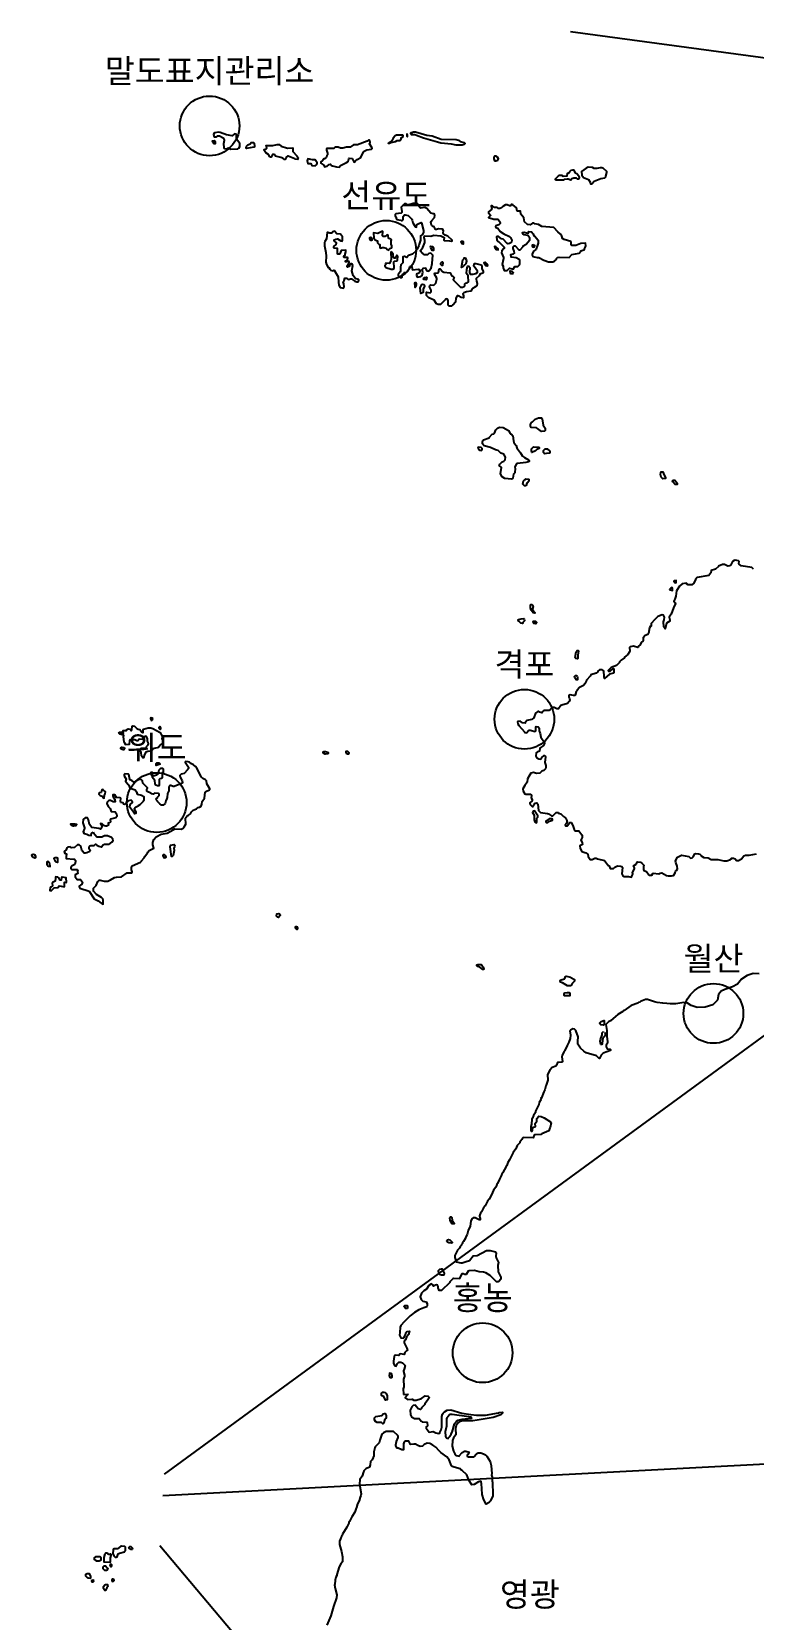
# Model space of a CAD drawing. Header units: millimetres. Extents: x -19392 to 580976, y -49129 to 736091.
# Drawn here: x 130449 to 160702, y 200014 to 266516 of the extents above; entities that cross this region are included whole.
import ezdxf
from ezdxf.enums import TextEntityAlignment as Align

# ---------------------------------------------------------------- set-up
doc = ezdxf.new("R2010")
doc.units = ezdxf.units.MM
for name, color, linetype in [('2121', 7, 'Continuous'), ('2122', 7, 'Continuous'), ('AWS', 4, 'Continuous'), ('AWS명', 2, 'Continuous'), ('티센', 6, 'Continuous')]:
    doc.layers.add(name, color=color, linetype=linetype)
doc.styles.get("Standard").update_dxf_attribs({"font": ''})
doc.styles.get('Standard').set_extended_font_data('Gulim')

msp = doc.modelspace()

# ---------------------------------------------------------------- linework, layer by layer
at = {"layer": '2121', "color": 7}
for points in [[(160707, 243997), (160636, 244072), (160193, 244148), (160112, 244207), (160093, 244235), (160112, 244320), (160081, 244354), (159946, 244376), (159899, 244370), (159831, 244323), (159762, 244180), (159711, 244136), (159642, 244130), (159499, 244193), (159405, 244193), (159243, 244122), (159243, 244109), (159124, 244007), (158942, 243951), (158917, 243851), (158836, 243732), (158355, 243658), (158273, 243565), (158216, 243421), (158122, 243346), (157978, 243347), (157904, 243385), (157904, 243416), (157714, 243390), (157605, 243293), (157479, 243100), (157452, 242879), (157411, 242753), (157378, 242668), (157433, 242595), (157439, 242551), (157370, 242430), (157348, 242345), (157310, 242267), (157263, 242124), (157182, 241999), (157206, 241880), (157200, 241830), (157062, 241740), (157008, 241504), (157008, 241504), (157008, 241504), (156957, 241581), (156937, 241796), (156969, 241881), (156982, 241999), (156932, 242078), (156888, 242087), (156707, 242022), (156569, 241898), (156416, 241733), (156425, 241614), (156399, 241610), (156349, 241545), (156303, 241310), (156280, 241270), (156167, 241221), (156086, 241133), (156079, 241002), (155998, 240927), (155960, 240840), (155891, 240771), (155872, 240727), (155860, 240715), (155678, 240772), (155541, 240747), (155510, 240716), (155522, 240574), (155516, 240547), (155446, 240429), (155309, 240311), (155303, 240291), (155165, 240198), (155093, 240117), (155087, 240097), (154970, 239974), (154745, 239881), (154614, 239765), (154638, 239731), (154695, 239730), (154808, 239827), (154839, 239837), (154839, 239837), (154851, 239824), (154858, 239683), (154839, 239653), (154667, 239607), (154469, 239422), (154469, 239422), (154469, 239422), (154449, 239499), (154449, 239499), (154455, 239536), (154439, 239713), (154408, 239759), (154371, 239788), (154258, 239791), (154189, 239732), (154189, 239707), (154120, 239645), (153889, 239573), (153863, 239523), (153713, 239358), (153713, 239339), (153635, 239204), (153578, 239130), (153556, 239109), (153418, 239040), (153312, 238929), (153312, 238916), (153274, 238878), (153230, 238728), (153218, 238716), (153161, 238713), (153021, 238743), (152962, 238704), (152962, 238648), (152996, 238579), (153005, 238519), (152986, 238454), (152917, 238373), (152679, 238311), (152636, 238289), (152636, 238289), (152529, 238149), (152461, 238155), (152354, 238212), (152273, 238215), (152176, 238111), (152170, 238092), (152144, 238080), (151916, 238085), (151848, 238020), (151841, 237988), (151744, 238019), (151711, 238041), (151667, 238038), (151573, 237964), (151503, 237776), (151437, 237716), (151416, 237702), (151209, 237665), (151134, 237571), (151133, 237558), (151022, 237565), (150934, 237631), (150840, 237625), (150822, 237610), (150834, 237522), (150872, 237456), (151105, 237191), (151111, 237171), (151131, 237160), (151202, 237153), (151202, 237165), (151202, 237165), (151283, 237246), (151302, 237252), (151345, 237252), (151552, 237201), (151583, 237233), (151589, 237258), (151590, 237389), (151602, 237414), (151684, 237402), (151696, 237389), (151727, 237345), (151721, 237226), (151767, 237119), (151795, 236970), (151950, 236744), (151950, 236707), (151901, 236619), (151756, 236501), (151737, 236382), (151637, 236339), (151606, 236314), (151580, 236164), (151612, 236111), (151624, 236111), (151624, 236098), (151711, 236052), (151780, 236045), (151831, 236110), (151931, 236191), (151976, 236172), (151976, 236172), (151992, 236137), (151967, 235907), (152011, 235776), (152011, 235698), (151986, 235645), (151916, 235564), (151834, 235545), (151749, 235460), (151611, 235445), (151488, 235486), (151376, 235460), (151335, 235390), (151238, 235225), (151226, 235087), (151129, 234934), (151045, 234796), (151052, 234703), (151120, 234590), (151164, 234571), (151351, 234580), (151395, 234552), (151406, 234524), (151395, 234421), (151438, 234352), (151438, 234302), (151332, 234215), (151345, 234144), (151425, 234056), (151450, 234052), (151531, 234173), (151531, 234186), (151551, 234199), (151625, 234215), (151663, 234158), (151700, 233896), (151774, 233808), (152069, 233770), (152116, 233751), (152236, 233675), (152295, 233671), (152443, 233806), (152518, 233809), (152537, 233787), (152630, 233752), (152630, 233752), (152630, 233752), (152746, 233643), (152824, 233593), (152875, 233536), (152892, 233405), (152861, 233330), (152817, 233274), (152823, 233246), (152911, 233255), (152915, 233272), (153017, 233386), (153061, 233386), (153142, 233267), (153197, 233092), (153241, 233035), (153391, 233035), (153515, 232878), (153528, 232847), (153534, 232766), (153465, 232648), (153527, 232547), (153540, 232466), (153434, 232410), (153439, 232304), (153507, 232179), (153677, 232119), (153770, 232059), (153776, 231966), (153863, 231834), (153863, 231834), (153944, 231834), (154063, 231890), (154120, 231890), (154176, 231864), (154469, 231795), (154585, 231631), (154605, 231618), (154606, 231604), (154656, 231579), (154699, 231470), (154724, 231463), (154837, 231463), (154894, 231525), (155006, 231569), (155134, 231561), (155187, 231547), (155219, 231512), (155192, 231238), (155236, 231156), (155286, 231131), (155468, 231130), (155579, 231099), (155617, 231136), (155617, 231155), (155630, 231167), (155648, 231224), (155643, 231292), (155724, 231455), (155725, 231492), (155687, 231579), (155786, 231648), (155854, 231745), (155979, 231730), (156047, 231675), (156117, 231607), (156099, 231535), (156099, 231535), (156093, 231416), (156111, 231384), (156224, 231341), (156317, 231203), (156342, 231190), (156442, 231190), (156486, 231259), (156505, 231269), (156742, 231234), (156803, 231275), (156861, 231277), (157061, 231176), (157136, 231160), (157273, 231150), (157355, 231176), (157424, 231280), (157447, 231349), (157485, 231386), (157518, 231447), (157512, 231562), (157449, 231719), (157437, 231787), (157520, 231943), (157692, 232018), (157994, 231973), (158069, 231898), (158144, 231904), (158178, 231948), (158245, 232073), (158300, 232086), (158407, 232085), (158457, 232066), (158513, 232007), (158513, 231994), (158631, 231922), (158812, 231906), (158931, 231847), (159212, 231844), (159474, 231782), (159587, 231782), (159749, 231845), (159749, 231857), (159761, 231857), (159793, 231894), (159875, 231894), (159937, 231869), (159994, 231797), (160087, 231797), (160212, 231868), (160312, 231993), (160381, 232025), (160381, 232025), (160535, 232021), (160840, 232076)], [(160949, 227053), (160700, 227068), (160452, 226983), (160203, 226833), (160038, 226612), (159830, 226501), (159513, 226390), (159360, 226322), (159237, 226184), (159196, 225949), (159002, 225755), (158685, 225658), (158353, 225646), (158104, 225728), (157939, 225825), (157786, 225852), (157455, 225796), (157220, 225796), (157078, 225805), (156912, 225817), (156679, 225853), (156566, 225878), (156266, 225979), (156179, 225973), (155975, 225892), (155949, 225871), (155888, 225847), (155888, 225847), (155860, 225823), (155579, 225731), (155288, 225509), (155254, 225495), (155235, 225472), (155022, 225342), (154827, 225182), (154721, 225076), (154627, 225037), (154527, 224933), (154564, 224671), (154557, 224446), (154594, 224196), (154587, 224146), (154537, 224059), (154537, 223990), (154581, 223909), (154706, 223896), (154718, 223883), (154717, 223840), (154411, 223731), (154318, 223647), (154318, 223647), (154254, 223510), (154223, 223525), (154123, 223616), (153700, 223748), (153599, 223805), (153462, 223933), (153350, 224100), (153340, 224235), (153357, 224412), (153264, 224671), (153208, 224737), (153133, 224743), (153033, 224691), (153014, 224667), (153039, 224487), (153029, 224349), (152964, 224184), (152893, 224053), (152803, 223846), (152772, 223805), (152686, 223632), (152680, 223576), (152703, 223383), (152698, 223363), (152673, 223348), (152492, 223336), (152454, 223221), (152430, 223183), (152266, 223124), (152166, 223014), (152166, 223014), (152078, 222828), (152084, 222590), (152024, 222387), (152007, 222360), (151964, 222191), (151914, 222103), (151829, 221854), (151798, 221841), (151811, 221829), (151801, 221779), (151731, 221660), (151713, 221572), (151574, 221298), (151568, 221248), (151494, 221118), (151446, 221000), (151423, 220967), (151397, 220759), (151373, 220655), (151378, 220493), (151385, 220454), (151398, 220442), (151423, 220467), (151435, 220467), (151448, 220492), (151466, 220611), (151479, 220626), (151554, 220642), (151567, 220654), (151554, 220779), (151624, 220885), (151624, 220885), (151624, 220998), (151712, 221082), (151805, 221069), (151937, 221016), (152198, 220846), (152229, 220815), (152191, 220616), (152179, 220603), (152135, 220472), (151835, 220347), (151797, 220319), (151548, 220311), (151522, 220286), (151472, 220186), (151053, 220193), (151028, 220168), (151003, 220106), (150909, 220000), (150909, 219975), (150802, 219857), (150740, 219720), (150633, 219563), (150488, 219257), (150413, 219151), (150369, 219027), (150336, 218984), (150200, 218733), (150175, 218708), (150137, 218583), (150061, 218446), (149979, 218264), (149979, 218264), (149949, 218224), (149904, 218115), (149816, 217990), (149725, 217792), (149622, 217610), (149559, 217535), (149559, 217535), (149455, 217339), (149392, 217251), (149308, 217088), (149265, 217028), (149235, 216960), (149227, 216911), (149236, 216845), (149254, 216808), (149257, 216748), (149214, 216752), (149045, 216830), (148964, 216833), (148908, 216793), (148864, 216686), (148838, 216474), (148750, 216299), (148706, 216137), (148649, 216037), (148624, 215944), (148556, 215833), (148512, 215779), (148506, 215758), (148468, 215713), (148468, 215688), (148408, 215629), (148380, 215563), (148298, 215470), (148185, 215257), (148185, 215164), (148247, 214983), (148247, 214983), (148440, 214944), (148503, 214944), (148668, 215004), (148809, 215043), (148960, 215243), (149129, 215255), (149510, 215466), (149666, 215466), (149892, 215403), (149916, 215366), (149913, 215222), (149922, 215159), (150022, 214959), (149997, 214832), (150002, 214566), (150114, 214347), (150117, 214265), (150117, 214265), (150117, 214265), (150032, 214163), (150032, 214163), (150007, 214152), (149939, 214153), (149664, 214410), (149489, 214523), (149392, 214548), (149206, 214573), (149020, 214617), (148796, 214616), (148742, 214592), (148665, 214462), (148611, 214463), (148533, 214485), (148489, 214478), (148364, 214276), (148139, 214289), (148106, 214275), (147982, 214145), (147982, 214121), (147625, 213791), (147538, 213784), (147488, 213891), (147488, 213960), (147457, 214004), (147426, 214018), (147366, 214005), (147354, 213990), (147288, 213972), (147282, 214003), (147251, 214022), (147213, 214072), (147104, 213994), (147005, 213838), (146885, 213774), (146786, 213668), (146736, 213526), (146778, 213406), (146842, 213342), (146984, 213307), (147034, 213243), (147034, 213151), (147012, 213101), (146892, 213059), (146686, 212974), (146495, 212860), (146318, 212726), (146070, 212478), (145921, 212315), (145903, 212244), (145885, 212020), (145865, 211920), (145927, 211804), (146040, 211788), (146064, 211814), (146089, 211887), (146132, 211965), (146141, 212011), (146177, 212063), (146196, 212075), (146283, 212078), (146246, 211938), (146164, 211832), (146121, 211719), (146064, 211651), (146064, 211595), (146182, 211375), (146201, 211275), (146182, 211270), (146088, 211182), (146062, 211101), (145903, 211138), (145843, 211057), (145694, 211083), (145650, 211015), (145612, 210827), (145618, 210733), (145673, 210630), (145736, 210621), (145780, 210727), (145780, 210727), (145809, 210758), (145843, 210783), (145930, 210789), (145999, 210760), (146105, 210639), (146066, 210492), (146036, 210426), (146036, 210395), (146085, 210245), (146085, 210189), (146066, 210157), (146041, 210070), (146053, 209757), (146022, 209664), (146039, 209439), (146046, 209430), (146215, 209441), (146208, 209410), (146150, 209364), (146144, 209344), (146108, 209308), (146108, 209289), (146208, 209213), (146401, 209238), (146476, 209194), (146564, 209188), (146789, 209262), (146945, 209368), (147065, 209355), (147108, 209308), (147108, 209289), (147108, 209289), (147026, 209162), (146930, 209036), (146926, 209005), (146791, 208872), (146788, 208843), (146751, 208806), (146651, 208825), (146526, 208981), (146445, 208975), (146388, 208919), (146319, 208776), (146325, 208582), (146375, 208494), (146500, 208425), (146687, 208425), (146774, 208312), (146824, 208287), (147017, 208268), (147030, 208243), (147036, 208136), (147030, 208105), (146992, 208068), (146992, 208024), (147117, 207855), (147286, 207882), (147391, 207817), (147510, 207801), (147567, 207810), (147554, 207835), (147617, 207948), (147642, 208054), (147642, 208054), (147649, 208197), (147643, 208503), (147668, 208610), (147693, 208650), (147750, 208703), (147869, 208772), (147869, 208772), (148026, 208784), (148481, 208645), (148854, 208585), (149099, 208557), (149481, 208568), (150013, 208667), (150049, 208682), (150049, 208682), (150181, 208688), (150188, 208644), (150111, 208580), (150111, 208580), (149792, 208467), (149120, 208350), (148949, 208325), (148568, 208333), (148399, 208302), (148324, 208249), (148324, 208237), (148242, 208127), (148210, 208008), (148229, 207746), (148127, 207621), (148085, 207503), (148078, 207259), (148133, 207059), (148192, 206942), (148233, 206884), (148258, 206871), (148364, 206852), (148364, 206865), (148502, 207005), (148502, 207005), (148596, 207058), (148645, 207057), (148783, 207017), (148732, 206910), (148701, 206870), (148701, 206845), (148764, 206820), (148983, 206817), (149002, 206826), (149082, 206931), (149116, 206955), (149170, 206981), (149278, 206987), (149396, 206946), (149477, 206899), (149532, 206840), (149670, 206617), (149719, 206455), (149737, 206111), (149724, 206055), (149749, 205968), (149749, 205817), (149773, 205742), (149770, 205537), (149782, 205449), (149785, 205186), (149678, 204968), (149634, 204924), (149634, 204912), (149502, 204841), (149502, 204841), (149398, 205016), (149341, 205237), (149315, 205488), (149311, 205694), (149292, 205778), (149274, 205797), (149186, 205775), (148998, 205657), (148898, 205648), (148780, 205836), (148687, 206069), (148492, 206250), (148444, 206277), (148407, 206318), (148168, 206379), (148083, 206409), (148044, 206441), (147945, 206694), (147852, 206823), (147602, 206998), (147539, 207076), (147396, 207223), (147271, 207305), (147140, 207370), (147034, 207387), (146910, 207337), (146828, 207262), (146734, 207250), (146636, 207292), (146541, 207347), (146466, 207351), (146334, 207335), (146278, 207448), (146254, 207476), (146110, 207480), (146053, 207408), (146034, 207364), (146040, 207108), (145965, 207108), (145808, 207185), (145776, 207185), (145776, 207185), (145776, 207185), (145722, 207278), (145722, 207319), (145741, 207463), (145741, 207463), (145810, 207630), (145815, 207677), (145804, 207715), (145617, 207880), (145305, 207884), (145192, 207829), (145129, 207767), (145046, 207512), (145022, 207398), (144847, 207242), (144830, 207201), (144790, 207028), (144790, 206830), (144764, 206793), (144727, 206686), (144658, 206618), (144645, 206480), (144608, 206386), (144457, 206309), (144376, 206225), (144376, 206212), (144357, 206194), (144306, 206006), (144200, 205863), (144187, 205675), (144261, 205269), (144248, 205201), (144215, 205127), (144172, 204969), (144110, 204851), (144067, 204698), (144067, 204698), (144049, 204671), (143997, 204507), (143865, 204301), (143778, 204110), (143749, 204069), (143742, 204035), (143667, 203873), (143476, 203572), (143463, 203524), (143435, 203483), (143428, 203448), (143409, 203422), (143402, 203386), (143356, 203290), (143355, 203140), (143443, 202846), (143476, 202629), (143485, 202459), (143473, 202415), (143408, 202332), (143340, 202209), (143247, 201891), (143240, 201841), (143196, 201784), (143167, 201654), (143152, 201466), (143139, 201453), (143166, 201300), (143244, 201041), (143232, 200916), (143106, 200552), (142989, 200152), (142823, 199768)]]:
    msp.add_lwpolyline(points, dxfattribs=at)
at = {"layer": '2122', "color": 7}
for points in [[(138614, 261615), (138644, 261621), (138662, 261643), (138718, 261658), (138753, 261626), (138765, 261601), (138778, 261598), (139096, 261613), (139134, 261641), (139171, 261703), (139172, 261828), (139029, 262022), (139035, 262194), (139023, 262231), (138948, 262235), (138860, 262154), (138618, 262193), (138348, 262299), (138292, 262306), (138110, 262281), (138067, 262209), (138079, 262153), (138103, 262118), (138179, 262115), (138210, 262124), (138241, 262162), (138323, 262161), (138478, 262077), (138514, 261995), (138516, 261955), (138484, 261817), (138484, 261817), (138502, 261661), (138534, 261623), (138614, 261615), (138614, 261615)], [(145591, 261887), (145708, 261912), (145778, 261955), (145896, 261961), (145927, 261993), (145958, 262086), (146003, 262105), (146021, 262173), (146009, 262189), (145746, 262178), (145690, 262152), (145603, 262062), (145567, 261969), (145567, 261969)], [(146209, 262144), (146210, 262189), (146195, 262224), (146174, 262220), (146170, 262179), (146170, 262140), (146193, 262129), (146207, 262133), (146209, 262143), (146209, 262143)], [(147465, 261885), (146877, 262052), (146577, 262166), (146515, 262201), (146377, 262204), (146340, 262241), (146341, 262279), (146355, 262292), (146409, 262298), (146453, 262323), (146534, 262322), (147009, 262190), (147233, 262152), (147614, 262019), (148245, 261999), (148345, 261968), (148408, 261924), (148582, 261874), (148614, 261845), (148608, 261820), (148576, 261792), (148495, 261770), (148251, 261761), (148045, 261806), (147608, 261844), (147465, 261885), (147465, 261885)], [(138143, 261887), (138147, 261818), (138097, 261815), (138028, 261928), (138028, 261953), (138116, 261956), (138141, 261924), (138143, 261887), (138143, 261887)], [(139611, 261651), (139458, 261627), (139440, 261659), (139453, 261721), (139515, 261784), (139603, 261823), (139647, 261870), (139753, 261877), (139778, 261852), (139784, 261727), (139777, 261677), (139611, 261651), (139611, 261651)], [(140896, 261245), (140676, 261309), (140645, 261344), (140645, 261356), (140605, 261378), (140539, 261375), (140488, 261269), (140457, 261260), (140438, 261275), (140383, 261375), (140258, 261444), (140183, 261566), (140190, 261585), (140277, 261607), (140308, 261638), (140284, 261751), (140552, 261749), (140734, 261786), (140827, 261793), (140910, 261726), (141171, 261636), (141390, 261654), (141402, 261641), (141402, 261504), (141570, 261322), (141620, 261234), (141613, 261179), (141600, 261166), (141501, 261173), (141482, 261195), (141207, 261304), (141207, 261304), (141170, 261307), (141119, 261261), (141119, 261242), (141076, 261161), (141045, 261164), (140976, 261218), (140896, 261245), (140896, 261245)], [(143650, 261033), (143713, 261086), (143738, 261186), (143763, 261223), (143888, 261204), (143918, 261156), (143950, 261060), (143987, 261048), (144028, 261110), (144088, 261169), (144251, 261247), (144364, 261487), (144389, 261515), (144502, 261565), (144695, 261602), (144727, 261620), (144711, 261672), (144608, 261821), (144608, 261840), (144633, 261877), (144627, 261946), (144608, 261977), (144571, 261977), (144509, 261928), (144109, 261784), (143946, 261772), (143802, 261686), (143645, 261676), (143489, 261636), (143402, 261636), (143302, 261674), (143302, 261674), (143189, 261681), (143158, 261669), (143120, 261631), (142840, 261631), (142840, 261619), (142814, 261607), (142808, 261557), (142851, 261432), (142851, 261363), (142826, 261338), (142813, 261263), (142729, 261192), (142701, 261189), (142635, 261110), (142622, 261110), (142575, 261063), (142575, 261014), (142694, 260929), (142731, 260863), (142831, 260882), (142919, 260956), (142982, 260969), (143018, 260919), (143056, 260893), (143228, 260855), (143343, 260843), (143394, 260918), (143650, 261033), (143650, 261033)], [(145591, 261887), (145505, 261858), (145446, 261829), (145408, 261828), (145408, 261849), (145449, 261879), (145513, 261924), (145567, 261969), (145567, 261969)], [(142205, 260909), (142338, 260902), (142400, 260958), (142419, 261024), (142332, 261155), (142226, 261152), (142020, 261193), (141996, 261107), (142032, 261002), (142156, 260990), (142188, 260914), (142205, 260909), (142205, 260909)], [(149821, 261272), (149827, 261178), (149863, 261114), (149906, 261114), (149991, 261141), (150015, 261197), (149974, 261259), (149913, 261306), (149859, 261302), (149821, 261272), (149821, 261272)], [(152903, 260344), (152779, 260322), (152737, 260292), (152435, 260305), (152403, 260314), (152403, 260358), (152541, 260486), (152577, 260502), (152660, 260507), (152735, 260463), (152894, 260481), (152899, 260519), (152914, 260533), (152916, 260597), (152992, 260619), (153029, 260682), (153067, 260719), (153135, 260734), (153160, 260728), (153229, 260600), (153304, 260581), (153391, 260486), (153397, 260405), (153372, 260343), (153334, 260343), (153284, 260384), (153172, 260387), (153091, 260350), (153047, 260300), (152946, 260344), (152903, 260344), (152903, 260344)], [(154034, 260263), (154315, 260365), (154478, 260390), (154516, 260440), (154516, 260465), (154566, 260624), (154555, 260660), (154429, 260790), (154354, 260822), (154276, 260816), (154141, 260785), (154029, 260787), (153955, 260823), (153773, 260842), (153698, 260804), (153497, 260661), (153516, 260502), (153590, 260411), (153792, 260327), (153859, 260208), (153872, 260151), (153928, 260148), (154034, 260263), (154034, 260263)], [(148072, 257763), (148072, 257788), (147898, 257951), (147779, 257995), (147711, 258054), (147704, 258095), (147717, 258182), (147674, 258251), (147499, 258264), (147418, 258230), (147380, 258237), (147318, 258340), (147280, 258355), (147206, 258414), (147187, 258540), (147194, 258571), (147222, 258615), (147331, 258733), (147351, 258821), (147338, 258874), (147311, 258894), (147274, 258885), (147188, 258915), (147014, 259116), (146932, 259147), (146751, 259128), (146727, 259149), (146614, 259316), (146533, 259326), (146445, 259323), (146264, 259267), (146264, 259267), (146195, 259268), (146144, 259302), (146083, 259305), (146044, 259280), (145939, 259174), (145969, 258987), (145963, 258949), (145932, 258918), (145713, 258887), (145682, 258856), (145688, 258807), (145712, 258763), (145738, 258671), (145758, 258649), (145931, 258624), (145944, 258609), (145975, 258605), (146019, 258661), (146019, 258774), (146082, 258842), (146113, 258849), (146226, 258824), (146381, 258660), (146400, 258626), (146430, 258510), (146530, 258358), (146530, 258345), (146580, 258329), (146593, 258444), (146684, 258477), (146775, 258525), (146775, 258525), (146787, 258506), (146873, 258197), (146873, 258116), (146832, 258029), (146748, 257960), (146748, 257786), (146696, 257618), (146685, 257554), (146621, 257451), (146609, 257410), (146550, 257351), (146547, 257323), (146409, 257199), (146252, 257140), (146183, 257055), (146136, 257072), (146102, 257099), (146059, 257105), (146015, 257093), (146002, 256831), (145926, 256756), (145910, 256654), (145917, 256623), (145907, 256494), (145895, 256456), (145819, 256344), (145819, 256297), (145845, 256259), (145900, 256218), (145969, 256218), (145982, 256231), (145982, 256231), (146001, 256356), (146044, 256374), (146070, 256425), (146182, 256449), (146239, 256506), (146286, 256606), (146286, 256606)], [(151636, 257064), (151714, 257054), (151920, 256947), (152113, 256884), (152301, 256875), (152373, 256911), (152379, 256930), (152398, 256937), (152398, 256949), (152417, 256955), (152445, 256983), (152458, 257021), (152491, 257053), (152564, 257070), (152983, 257057), (153088, 257188), (153395, 257237), (153470, 257324), (153477, 257343), (153602, 257374), (153620, 257393), (153620, 257424), (153671, 257499), (153677, 257552), (153665, 257655), (153471, 257643), (153265, 257556), (153108, 257563), (153065, 257594), (153065, 257697), (153053, 257725), (153053, 257725), (152772, 257816), (152709, 257848), (152672, 257949), (152616, 258043), (152510, 258133), (152342, 258315), (151842, 258353), (151699, 258448), (151549, 258467), (151505, 258504), (151442, 258492), (151354, 258433), (151236, 258442), (151105, 258556), (151081, 258718), (150950, 258880), (150944, 259006), (150806, 259006), (150770, 259143), (150627, 259259), (150576, 259281), (150551, 259281), (150520, 259225), (150482, 259228), (150388, 259269), (150313, 259263), (150207, 259191), (150151, 259139), (150075, 259108), (150010, 259113), (149970, 259158), (149970, 259158), (149850, 259152), (149788, 259185), (149751, 259221), (149713, 259221), (149738, 259087), (149732, 259064), (149606, 258971), (149606, 258934), (149679, 258839), (149681, 258812), (149600, 258740), (149605, 258731), (149831, 258671), (149993, 258670), (150076, 258565), (150093, 258501), (150086, 258483), (150036, 258433), (149911, 258383), (149892, 258361), (149892, 258342), (149911, 258321), (149986, 258289), (150092, 258152), (150242, 258045), (150482, 257935), (150529, 257901), (150578, 257782), (150560, 257701), (150538, 257679), (150478, 257639), (150478, 257639), (150411, 257638), (150384, 257651), (150222, 257826), (150147, 257845), (150023, 257939), (149948, 257943), (149948, 257943)], [(143597, 257200), (143622, 257292), (143616, 257365), (143422, 257353), (143366, 257212), (143353, 257200), (143284, 257194), (143265, 257234), (143266, 257431), (143123, 257447), (143116, 257457), (143116, 257513), (143210, 257607), (143223, 257669), (143123, 257757), (143123, 257800), (143197, 257831), (143273, 257844), (143404, 257756), (143461, 257749), (143473, 257775), (143480, 257925), (143399, 258031), (143236, 258044), (143150, 258160), (143068, 258138), (143049, 258095), (143017, 258072), (142951, 258077), (142868, 258110), (142837, 258107), (142837, 258107), (142805, 257839), (142736, 257733), (142723, 257676), (142730, 257544), (142782, 257267), (142797, 257120), (142783, 256858), (142808, 256764), (142870, 256670), (142870, 256658), (142908, 256635), (142946, 256567), (142989, 256526), (143083, 256495), (143133, 256522), (143295, 256244), (143307, 256025), (143331, 255907), (143375, 255797), (143518, 255781), (143550, 255837), (143533, 255952), (143506, 256043), (143548, 256102), (143582, 256196), (143644, 256193), (143719, 256142), (143790, 256147), (143803, 256159), (143857, 256168), (143994, 256061), (143994, 256061), (144082, 256039), (144131, 256035), (144150, 256054), (144163, 256117), (144150, 256136), (144056, 256170), (144013, 256198), (143951, 256264), (143926, 256304), (143870, 256499), (143908, 256730), (143877, 256789), (143821, 256792), (143789, 256761), (143758, 256680), (143683, 256652), (143670, 256675), (143670, 256693), (143746, 256805), (143759, 256880), (143746, 256899), (143653, 256871), (143609, 256874), (143609, 256924), (143646, 256931), (143690, 256974), (143696, 257043), (143671, 257058), (143547, 257059), (143534, 257074), (143541, 257118), (143541, 257118), (143584, 257162), (143597, 257200), (143597, 257200)], [(145526, 257762), (145529, 257806), (145511, 257821), (145423, 257848), (145405, 257885), (145392, 257969), (145374, 258007), (145342, 258001), (145300, 257953), (145263, 257935), (145186, 257932), (145161, 257972), (145174, 258145), (145161, 258158), (144961, 258064), (144774, 258096), (144798, 257871), (144842, 257793), (144910, 257778), (144942, 257758), (144941, 257674), (145004, 257617), (145042, 257602), (145047, 257471), (145060, 257449), (145118, 257457), (145146, 257476), (145210, 257482), (145304, 257449), (145355, 257392), (145391, 257373), (145391, 257373), (145416, 257376), (145416, 257389), (145460, 257435), (145529, 257457), (145541, 257469), (145547, 257554), (145517, 257620), (145526, 257762), (145526, 257762)], [(149948, 257943), (149935, 257928), (149954, 257799), (149991, 257748), (150022, 257733), (150259, 257489), (150252, 257439), (150240, 257439), (150159, 257333), (150152, 257258), (150227, 257064), (150227, 257014), (150169, 256764), (150213, 256695), (150213, 256633), (150263, 256508), (150381, 256514), (150485, 256607), (150587, 256591), (150631, 256575), (150706, 256681), (150832, 256687), (150902, 256745), (150920, 256775), (150921, 256898), (150910, 256940), (150882, 256978), (150758, 257050), (150557, 257069), (150545, 257085), (150533, 257182), (150533, 257182), (150654, 257217), (150689, 257237), (150683, 257325), (150628, 257432), (150634, 257507), (150672, 257547), (150715, 257544), (150871, 257381), (150933, 257375), (150939, 257394), (151053, 257518), (151053, 257543), (151184, 257624), (151334, 257798), (151335, 257876), (151310, 257917), (151248, 257974), (151098, 258005), (151060, 258030), (151023, 258093), (151029, 258111), (151098, 258118), (151195, 258089), (151255, 258083), (151273, 258092), (151273, 258117), (151292, 258151), (151398, 258136), (151477, 258054), (151497, 257973), (151529, 257961), (151529, 257961), (151684, 257785), (151678, 257660), (151627, 257493), (151609, 257466), (151596, 257392), (151571, 257386), (151490, 257323), (151445, 257230), (151426, 257211), (151426, 257154), (151456, 257100), (151636, 257064), (151636, 257064)], [(144711, 257840), (144704, 257778), (144692, 257765), (144661, 257768), (144623, 257847), (144623, 257896), (144668, 257915), (144711, 257840), (144711, 257840)], [(146286, 256606), (146308, 256677), (146333, 256686), (146389, 256686), (146401, 256580), (146419, 256539), (146657, 256567), (146657, 256555), (146707, 256554), (146732, 256508), (146751, 256501), (146732, 256498), (146675, 256404), (146576, 256366), (146575, 256307), (146619, 256242), (146769, 256261), (146819, 256304), (146844, 256448), (146820, 256560), (146856, 256615), (146939, 256622), (147013, 256500), (147101, 256484), (147107, 256516), (147195, 256615), (147245, 256809), (147265, 257153), (147184, 257240), (147096, 257222), (147046, 257172), (147046, 257172), (146924, 257165), (146853, 257232), (146822, 257247), (146753, 257322), (146753, 257347), (146853, 257472), (146929, 257682), (146935, 257772), (146898, 257897), (146917, 257966), (147180, 257946), (147310, 257990), (147604, 257964), (147708, 257917), (147742, 257892), (147729, 257783), (147742, 257767), (147966, 257763), (148041, 257741), (148072, 257751), (148072, 257763), (148072, 257763)], [(147291, 257434), (147290, 257346), (147240, 257359), (147178, 257472), (147172, 257528), (147247, 257522), (147291, 257453), (147291, 257434), (147291, 257434)], [(148541, 257683), (148541, 257618), (148503, 257628), (148454, 257715), (148454, 257734), (148472, 257743), (148529, 257743), (148541, 257730), (148541, 257683), (148541, 257683)], [(149934, 257389), (150008, 257386), (150003, 257424), (149915, 257512), (149865, 257521), (149859, 257515), (149865, 257483), (149921, 257390), (149934, 257389), (149934, 257389)], [(151481, 257592), (151438, 257571), (151430, 257533), (151442, 257499), (151502, 257498), (151541, 257562), (151498, 257592), (151498, 257592)], [(145516, 257309), (145504, 257262), (145515, 256985), (145501, 256930), (145446, 256814), (145296, 256817), (145289, 256808), (145302, 256761), (145258, 256714), (145264, 256673), (145295, 256639), (145520, 256575), (145592, 256573), (145626, 256588), (145645, 256625), (145633, 256875), (145665, 256904), (145759, 256919), (145790, 256963), (145796, 257112), (145778, 257144), (145746, 257140), (145727, 257081), (145684, 257038), (145646, 257038), (145621, 257060), (145603, 257194), (145516, 257309), (145516, 257309)], [(148198, 255168), (148122, 255073), (148097, 255064), (148047, 255019), (147953, 255026), (147916, 255064), (147910, 255257), (147860, 255323), (147798, 255320), (147785, 255283), (147591, 255090), (147491, 255090), (147416, 255124), (147323, 255265), (147098, 255366), (147004, 255473), (146998, 255529), (147005, 255603), (147161, 255584), (147193, 255616), (147194, 255696), (147130, 255834), (147136, 255890), (147162, 255919), (147305, 255896), (147387, 255990), (147437, 256146), (147432, 256196), (147338, 256365), (147345, 256399), (147488, 256415), (147488, 256415), (147501, 256428), (147526, 256589), (147570, 256589), (147670, 256477), (147732, 256439), (148000, 256417), (148053, 256302), (148106, 256282), (148156, 256225), (148118, 256138), (148137, 256103), (148397, 255840), (148430, 255818), (148505, 255818), (148586, 255850), (148605, 255869), (148612, 255962), (148637, 255990), (148705, 255993), (148768, 256042), (148744, 256287), (148682, 256393), (148688, 256562), (148725, 256696), (148776, 256689), (148819, 256643), (148800, 256424), (148838, 256367), (148962, 256360), (149063, 256382), (149144, 256436), (149144, 256436), (149144, 256492), (148998, 256687), (148982, 256692), (149001, 256792), (149014, 256804), (149064, 256807), (149288, 256748), (149326, 256700), (149319, 256591), (149375, 256485), (149381, 256410), (149369, 256398), (149236, 256360), (149206, 256292), (149087, 256180), (149081, 256148), (149098, 256062), (149130, 255973), (149118, 255873), (149099, 255854), (149074, 255851), (148999, 255809), (148961, 255774), (148937, 255768), (148917, 255749), (148861, 255643), (148680, 255624), (148561, 255574), (148530, 255537), (148553, 255459), (148548, 255375), (148548, 255375), (148461, 255381), (148357, 255445), (148310, 255459), (148286, 255454), (148229, 255357), (148210, 255181), (148210, 255181)], [(147606, 256846), (147593, 256782), (147632, 256743), (147687, 256731), (147700, 256820), (147653, 256872), (147610, 256846), (147610, 256846)], [(148466, 256639), (148520, 256956), (148574, 257024), (148577, 257040), (148627, 257049), (148670, 256974), (148677, 256905), (148657, 256812), (148644, 256787), (148596, 256739), (148578, 256732), (148576, 256718), (148520, 256662), (148466, 256639), (148466, 256639)], [(149536, 256788), (149557, 256722), (149551, 256697), (149488, 256716), (149437, 256785), (149420, 256853), (149464, 256860), (149536, 256788), (149536, 256788)], [(146948, 256133), (146894, 256141), (146881, 256173), (146931, 256228), (147000, 256238), (147019, 256222), (147000, 256141), (146987, 256129), (146948, 256133), (146948, 256133)], [(150573, 256375), (150543, 256376), (150506, 256476), (150513, 256501), (150575, 256490), (150635, 256424), (150625, 256375), (150573, 256375), (150573, 256375)], [(146581, 255918), (146587, 255961), (146562, 255995), (146531, 255998), (146500, 255979), (146505, 255861), (146518, 255821), (146537, 255820), (146555, 255852), (146574, 255861), (146581, 255918), (146581, 255918)], [(146856, 255740), (146861, 255598), (146761, 255554), (146730, 255792), (146804, 255927), (146824, 255939), (146887, 255932), (146924, 255870), (146924, 255844), (146856, 255740), (146856, 255740)], [(151661, 249892), (151615, 249924), (151383, 249937), (151359, 249999), (151359, 250094), (151387, 250134), (151450, 250177), (151535, 250259), (151553, 250290), (151703, 250336), (151822, 250339), (151847, 250305), (151890, 250036), (151983, 249905), (151971, 249811), (151952, 249779), (151827, 249773), (151661, 249892), (151661, 249892)], [(150945, 248875), (151024, 248738), (151105, 248677), (151274, 248582), (151299, 248557), (151305, 248519), (151280, 248500), (151169, 248477), (150818, 248432), (150780, 248417), (150711, 248295), (150717, 248202), (150710, 248070), (150704, 248045), (150648, 247977), (150616, 247815), (150570, 247780), (150291, 247796), (150173, 247875), (150110, 247991), (150142, 248266), (150049, 248347), (150074, 248397), (150174, 248500), (150243, 248528), (150305, 248590), (150318, 248690), (150262, 248794), (150244, 248815), (150122, 248856), (150006, 248978), (150006, 248978), (149901, 248997), (149688, 249104), (149413, 249167), (149344, 249255), (149345, 249317), (149364, 249389), (149389, 249417), (149633, 249504), (149633, 249517), (149752, 249654), (149825, 249677), (149858, 249698), (149909, 249835), (149977, 249906), (150065, 249953), (150209, 249934), (150446, 249812), (150502, 249688), (150527, 249667), (150571, 249652), (150617, 249590), (150647, 249386), (150676, 249271), (150688, 249271), (150765, 249187), (150788, 249089), (150813, 249042), (150945, 248875), (150945, 248875)], [(149248, 248983), (149313, 248968), (149332, 249006), (149332, 249055), (149294, 249093), (149163, 249108), (149157, 249099), (149163, 249068), (149219, 248993), (149248, 248983), (149248, 248983)], [(151575, 248958), (151418, 248897), (151404, 248955), (151406, 249037), (151487, 249125), (151713, 249118), (151725, 249106), (151719, 249061), (151625, 249012), (151575, 248958), (151575, 248958)], [(152039, 248843), (151950, 248830), (151900, 248886), (151900, 248979), (151975, 249042), (152056, 249048), (152169, 248945), (152174, 248905), (152156, 248861), (152039, 248843), (152039, 248843)], [(156970, 247938), (157021, 247837), (157021, 247799), (156909, 247786), (156847, 247855), (156809, 247968), (156822, 248049), (156841, 248080), (156916, 248080), (156970, 247938), (156970, 247938)], [(151231, 247623), (151209, 247601), (151184, 247507), (151154, 247491), (151109, 247488), (151040, 247570), (151072, 247700), (151128, 247760), (151147, 247760), (151153, 247779), (151172, 247785), (151285, 247775), (151297, 247763), (151297, 247688), (151231, 247623), (151231, 247623)], [(157477, 247646), (157508, 247606), (157514, 247553), (157508, 247547), (157427, 247554), (157334, 247663), (157321, 247697), (157364, 247732), (157409, 247732), (157477, 247646), (157477, 247646)], [(157381, 243515), (157371, 243495), (157432, 243437), (157473, 243440), (157466, 243522), (157381, 243515), (157381, 243515)], [(157311, 243169), (157310, 243211), (157297, 243236), (157241, 243214), (157195, 243158), (157203, 243140), (157310, 243105), (157311, 243169), (157311, 243169)], [(151452, 242342), (151458, 242289), (151546, 242185), (151546, 242154), (151471, 242169), (151389, 242288), (151368, 242377), (151359, 242508), (151377, 242526), (151421, 242526), (151452, 242501), (151477, 242442), (151452, 242342), (151452, 242342)], [(150974, 241741), (150951, 241746), (150876, 241818), (150857, 241821), (150839, 241865), (150857, 241896), (150976, 241927), (151076, 241930), (151101, 241914), (151107, 241839), (151041, 241764), (151026, 241733), (150974, 241741), (150974, 241741)], [(151543, 241723), (151507, 241726), (151488, 241747), (151470, 241795), (151488, 241826), (151576, 241826), (151613, 241785), (151613, 241754), (151582, 241720), (151543, 241723), (151543, 241723)], [(153352, 240404), (153346, 240259), (153334, 240247), (153266, 240259), (153234, 240297), (153279, 240541), (153316, 240594), (153366, 240593), (153372, 240584), (153352, 240404), (153352, 240404)], [(153327, 239470), (153326, 239366), (153281, 239372), (153225, 239454), (153213, 239509), (153245, 239553), (153276, 239553), (153314, 239524), (153327, 239470), (153327, 239470)], [(134850, 236809), (134767, 236853), (134566, 236850), (134548, 236829), (134535, 236663), (134397, 236650), (134347, 236710), (134322, 236769), (134304, 236982), (134311, 237044), (134304, 237054), (134148, 237095), (134105, 237139), (134111, 237161), (134130, 237176), (134199, 237176), (134292, 237132), (134267, 237232), (134280, 237245), (134424, 237245), (134436, 237281), (134499, 237313), (134567, 237300), (134611, 237263), (134611, 237250), (134636, 237250), (134648, 237275), (134661, 237425), (134689, 237440), (134756, 237431), (134861, 237335), (134861, 237335), (134918, 237299), (134986, 237293), (135062, 237177), (135081, 237177), (135101, 237149), (135117, 237162), (135123, 237278), (135135, 237296), (135330, 237360), (135443, 237354), (135523, 237335), (135835, 237163), (135875, 237075), (135935, 236981), (135903, 236897), (135966, 236784), (135959, 236741), (135840, 236637), (135759, 236529), (135581, 236495), (135540, 236479), (135465, 236374), (135317, 236369), (135273, 236358), (135234, 236333), (135171, 236242), (135133, 236099), (135102, 236096), (135052, 236180), (135040, 236317), (134983, 236412), (134983, 236412), (134978, 236450), (135034, 236502), (135228, 236504), (135247, 236518), (135265, 236580), (135334, 236648), (135341, 236686), (135335, 236742), (135304, 236804), (135304, 236905), (135248, 237005), (135167, 236980), (135086, 236874), (134953, 236877), (134918, 236827), (134891, 236805), (134850, 236809), (134850, 236809)], [(135526, 237744), (135500, 237767), (135460, 237771), (135436, 237758), (135427, 237737), (135438, 237706), (135462, 237681), (135484, 237669), (135502, 237675), (135514, 237698), (135526, 237744), (135526, 237744)], [(135868, 237340), (135846, 237378), (135826, 237400), (135806, 237393), (135782, 237376), (135779, 237353), (135797, 237326), (135817, 237304), (135846, 237300), (135859, 237312), (135868, 237341), (135868, 237341)], [(134245, 236448), (134191, 236482), (134184, 236501), (134191, 236520), (134223, 236547), (134297, 236538), (134347, 236494), (134315, 236439), (134277, 236436), (134245, 236448), (134245, 236448)], [(142773, 236252), (142751, 236249), (142676, 236302), (142663, 236327), (142670, 236349), (142695, 236361), (142768, 236360), (142858, 236342), (142882, 236314), (142882, 236295), (142858, 236267), (142773, 236252), (142773, 236252)], [(143687, 236274), (143751, 236265), (143757, 236308), (143701, 236371), (143620, 236372), (143613, 236334), (143639, 236293), (143657, 236278), (143687, 236274), (143687, 236274)], [(134507, 235417), (134357, 235429), (134325, 235408), (134331, 235345), (134412, 235210), (134381, 235125), (134487, 234986), (134524, 234958), (134567, 234825), (134704, 234781), (134792, 234766), (134848, 234681), (134866, 234571), (135054, 234537), (135148, 234475), (135148, 234319), (135122, 234268), (134975, 234129), (134913, 234091), (134912, 234077), (134884, 234056), (134796, 234022), (134747, 233956), (134815, 233837), (134821, 233763), (134760, 233753), (134759, 233766), (134546, 234051), (134547, 234070), (134580, 234114), (134597, 234157), (134597, 234157), (134673, 234226), (134678, 234259), (134660, 234291), (134616, 234332), (134510, 234295), (134354, 234152), (134354, 234139), (134297, 234164), (134279, 234217), (134179, 234233), (134172, 234296), (134185, 234389), (134160, 234420), (134004, 234439), (133929, 234546), (133848, 234547), (133848, 234496), (133935, 234358), (133948, 234252), (133866, 234253), (133747, 234315), (133685, 234315), (133616, 234247), (133597, 234166), (133674, 234052), (133741, 233981), (133764, 233891), (133784, 233858), (133953, 233834), (134009, 233759), (134020, 233667), (134020, 233667), (134015, 233639), (133971, 233584), (133758, 233525), (133733, 233497), (133746, 233431), (133739, 233409), (133700, 233377), (133658, 233360), (133664, 233278), (133615, 233257), (133595, 233235), (133557, 233232), (133506, 233255), (133401, 233341), (133339, 233348), (133383, 233260), (133382, 233211), (133326, 233117), (133264, 233139), (132963, 233186), (132876, 233305), (132833, 233505), (132783, 233587), (132696, 233581), (132609, 233512), (132596, 233375), (132664, 233174), (132664, 233124), (132651, 233112), (132607, 232993), (132644, 232924), (132644, 232924), (132757, 232902), (132838, 232855), (132938, 232849), (132956, 232949), (132969, 232964), (133026, 232986), (133026, 232986)], [(136385, 233083), (136450, 233121), (136719, 233108), (136800, 233158), (136844, 233210), (136907, 233314), (136896, 233576), (136926, 233607), (136926, 233620), (136971, 233667), (137027, 233692), (137111, 233747), (137152, 233838), (137221, 233910), (137361, 233970), (137428, 234016), (137478, 234031), (137550, 234073), (137581, 234152), (137591, 234274), (137691, 234412), (137716, 234668), (137743, 234690), (137898, 234761), (137911, 234776), (137911, 234801), (137786, 235015), (137774, 235142), (137736, 235181), (137618, 235230), (137574, 235286), (137574, 235286), (137376, 235662), (137313, 235740), (137230, 235810), (137151, 235844), (137063, 235912), (137014, 235935), (136895, 235948), (136895, 235935), (136876, 235919), (136970, 235798), (137025, 235707), (137025, 235657), (136984, 235591), (136837, 235445), (136719, 235414), (136663, 235357), (136668, 235289), (136762, 235139), (136768, 235070), (136762, 235045), (136728, 235020), (136418, 234896), (136373, 234896), (136286, 234944), (136243, 234944), (136225, 234926), (136199, 234866), (136192, 234722), (136148, 234609), (136129, 234434), (136116, 234390), (136116, 234390), (136066, 234304), (136041, 234191), (135965, 234116), (135890, 234122), (135818, 234174), (135811, 234192), (135728, 234273), (135728, 234285), (135716, 234285), (135678, 234323), (135672, 234379), (135716, 234422), (135716, 234448), (135798, 234519), (135792, 234563), (135760, 234610), (135598, 234623), (135542, 234579), (135491, 234586), (135437, 234622), (135292, 234689), (135278, 234708), (135273, 234774), (135299, 234824), (135299, 234849), (135111, 235037), (135100, 235130), (135043, 235193), (134925, 235175), (134799, 235109), (134780, 235075), (134780, 235075), (134724, 235075), (134643, 235157), (134568, 235173), (134556, 235194), (134519, 235404), (134507, 235417), (134507, 235417)], [(135522, 235430), (135519, 235483), (135450, 235492), (135456, 235382), (135481, 235364), (135507, 235387), (135522, 235430), (135522, 235430)], [(135912, 235294), (135907, 235246), (135894, 235233), (135824, 235222), (135787, 235186), (135787, 234948), (135774, 234923), (135717, 234923), (135655, 234948), (135624, 235016), (135612, 235145), (135501, 235291), (135512, 235323), (135544, 235345), (135694, 235391), (135750, 235435), (135794, 235591), (135863, 235672), (135938, 235663), (135963, 235635), (135963, 235509), (135956, 235491), (135919, 235478), (135912, 235447), (135912, 235294), (135912, 235294)], [(135746, 235804), (135669, 235782), (135663, 235829), (135670, 235866), (135695, 235891), (135779, 235885), (135813, 235872), (135832, 235841), (135832, 235829), (135746, 235804), (135746, 235804)], [(133533, 234589), (133549, 234672), (133449, 234766), (133399, 234769), (133386, 234766), (133361, 234653), (133279, 234632), (133261, 234578), (133317, 234516), (133405, 234494), (133425, 234443), (133492, 234416), (133498, 234541), (133533, 234589), (133533, 234589)], [(151664, 233617), (151674, 233664), (151531, 233877), (151468, 233865), (151450, 233815), (151512, 233696), (151511, 233502), (151550, 233424), (151617, 233383), (151630, 233420), (151624, 233577), (151664, 233617), (151664, 233617)], [(152155, 233441), (152286, 233494), (152287, 233525), (152261, 233551), (152145, 233545), (152011, 233442), (152005, 233423), (152023, 233395), (152086, 233388), (152155, 233441), (152155, 233441)], [(133026, 232986), (133044, 232951), (133181, 232792), (133394, 232792), (133495, 232841), (133632, 232841), (133800, 232772), (133837, 232724), (133843, 232609), (133825, 232572), (133799, 232563), (133674, 232466), (133494, 232466), (133436, 232438), (133436, 232426), (133368, 232363), (133262, 232379), (133201, 232418), (133195, 232435), (133149, 232467), (133111, 232467), (133055, 232411), (132924, 232414), (132887, 232399), (132837, 232348), (132837, 232318), (132899, 232237), (132892, 232180), (132759, 232121), (132690, 232101), (132648, 232106), (132648, 232106), (132569, 232204), (132548, 232234), (132506, 232394), (132437, 232456), (132369, 232450), (132249, 232338), (132112, 232332), (132056, 232369), (131968, 232360), (131924, 232327), (131899, 232252), (131824, 232194), (131811, 232164), (131848, 232098), (131905, 232077), (131892, 231952), (131899, 231889), (132221, 231861), (132241, 231850), (132291, 231794), (132291, 231751), (132260, 231626), (132147, 231573), (132093, 231503), (132091, 231483), (132135, 231420), (132353, 231416), (132384, 231397), (132370, 231345), (132378, 231256), (132265, 231194), (132265, 231194), (132265, 231113), (132352, 231006), (132496, 231000), (132577, 230894), (132557, 230813), (132439, 230719), (132439, 230700), (132469, 230644), (132851, 230518), (133063, 230187), (133238, 230111), (133357, 230011), (133406, 229981), (133443, 229973), (133449, 229992), (133443, 230142), (133431, 230188), (133375, 230255), (133163, 230373), (133051, 230497), (133038, 230523), (133038, 230636), (133145, 230755), (133227, 230923), (133270, 230970), (133320, 230970), (133483, 230929), (133645, 230931), (133748, 230996), (133921, 231084), (134001, 231098), (134001, 231098), (134214, 231108), (134452, 231277), (134653, 231282), (134659, 231320), (134637, 231408), (134628, 231533), (134628, 231533)], [(132214, 233241), (132183, 233238), (132152, 233254), (132089, 233307), (132095, 233329), (132258, 233332), (132327, 233319), (132333, 233291), (132295, 233250), (132214, 233241), (132214, 233241)], [(134628, 231533), (134666, 231576), (135003, 231731), (135054, 231768), (135054, 231781), (135166, 231906), (135185, 231962), (135307, 232125), (135312, 232146), (135374, 232215), (135567, 232311), (135530, 232455), (135531, 232555), (135574, 232673), (135668, 232795), (135875, 232903), (136133, 232948), (136385, 233083), (136385, 233083)], [(136415, 232223), (136379, 232003), (136342, 231965), (136304, 231968), (136249, 232367), (136274, 232443), (136424, 232472), (136443, 232421), (136442, 232371), (136411, 232322), (136415, 232223), (136415, 232223)], [(130601, 231982), (130611, 231905), (130586, 231901), (130507, 231927), (130475, 231951), (130449, 232024), (130471, 232049), (130511, 232058), (130568, 232051), (130601, 231982), (130601, 231982)], [(131209, 231657), (131142, 231760), (131110, 231750), (131086, 231728), (131085, 231650), (131133, 231568), (131216, 231547), (131222, 231565), (131209, 231657), (131209, 231657)], [(131530, 231829), (131529, 231721), (131473, 231734), (131435, 231766), (131425, 231794), (131401, 231820), (131392, 231877), (131405, 231906), (131436, 231927), (131505, 231930), (131530, 231909), (131530, 231829), (131530, 231829)], [(136017, 231918), (136072, 231922), (136085, 231935), (136054, 232007), (136018, 232036), (135966, 232041), (135948, 231992), (135985, 231916), (136017, 231918), (136017, 231918)], [(131569, 230689), (131601, 230731), (131689, 230729), (131814, 230702), (131826, 230714), (131821, 230890), (131902, 230883), (131908, 230889), (131890, 231077), (131728, 231105), (131702, 231083), (131677, 230971), (131640, 230974), (131580, 231067), (131546, 231097), (131452, 231115), (131440, 231103), (131446, 231065), (131427, 230940), (131315, 230878), (131308, 230847), (131314, 230741), (131254, 230685), (131233, 230678), (131220, 230654), (131207, 230572), (131213, 230537), (131270, 230535), (131389, 230647), (131551, 230665), (131569, 230689), (131569, 230689)], [(140854, 229484), (140802, 229411), (140747, 229424), (140709, 229467), (140722, 229567), (140807, 229585), (140835, 229567), (140866, 229524), (140866, 229498), (140854, 229484), (140854, 229484)], [(141613, 228969), (141586, 229005), (141556, 229027), (141526, 229025), (141499, 229002), (141500, 228974), (141532, 228941), (141559, 228924), (141593, 228928), (141611, 228949), (141613, 228966), (141613, 228966)], [(149243, 227324), (149134, 227362), (149115, 227384), (149115, 227422), (149159, 227443), (149280, 227436), (149315, 227421), (149377, 227337), (149403, 227271), (149396, 227227), (149359, 227234), (149243, 227324), (149243, 227324)], [(152907, 226548), (152706, 226681), (152619, 226707), (152600, 226751), (152619, 226785), (152646, 226802), (152789, 226837), (152807, 226856), (152832, 226934), (152857, 226947), (152928, 226943), (153038, 226918), (153051, 226902), (153207, 226818), (153207, 226749), (153194, 226724), (153115, 226645), (153069, 226556), (153037, 226547), (152907, 226548), (152907, 226548)], [(152898, 226142), (153018, 226143), (153030, 226212), (152999, 226250), (152896, 226262), (152786, 226241), (152755, 226206), (152755, 226163), (152768, 226147), (152898, 226142), (152898, 226142)], [(154448, 224996), (154445, 224928), (154415, 224906), (154308, 224916), (154259, 224983), (154265, 225003), (154321, 225056), (154433, 225099), (154452, 225090), (154448, 224996), (154448, 224996)], [(154476, 224602), (154501, 224478), (154469, 224426), (154432, 224395), (154394, 224341), (154374, 224267), (154363, 224118), (154350, 224090), (154306, 224097), (154287, 224234), (154300, 224297), (154361, 224500), (154370, 224584), (154420, 224633), (154420, 224633)], [(148077, 216728), (148163, 216607), (148157, 216576), (148076, 216582), (147993, 216716), (147976, 216833), (148004, 216870), (148036, 216870), (148058, 216845), (148077, 216728), (148077, 216728)], [(147940, 215789), (147880, 215814), (147855, 215846), (147855, 215865), (147887, 215911), (147918, 215917), (147975, 215914), (148074, 215813), (148074, 215789), (148043, 215774), (147968, 215776), (147940, 215789), (147940, 215789)], [(147622, 214441), (147734, 214446), (147752, 214490), (147752, 214515), (147665, 214684), (147609, 214686), (147540, 214669), (147490, 214609), (147514, 214478), (147557, 214450), (147622, 214441), (147622, 214441)], [(146134, 213037), (146118, 213038), (146061, 213122), (146061, 213135), (146086, 213151), (146193, 213153), (146205, 213138), (146211, 213063), (146186, 213037), (146134, 213037), (146134, 213037)], [(145559, 210240), (145516, 210311), (145448, 210328), (145436, 210213), (145473, 210140), (145548, 210140), (145561, 210153), (145566, 210228), (145559, 210240), (145559, 210240)], [(145346, 209363), (145346, 209209), (145276, 209191), (145206, 209352), (145127, 209375), (145115, 209391), (145115, 209475), (145129, 209505), (145153, 209528), (145207, 209531), (145265, 209518), (145296, 209484), (145345, 209386), (145346, 209363), (145346, 209363)], [(145068, 208255), (144930, 208260), (144862, 208292), (144818, 208373), (144819, 208454), (144875, 208504), (145125, 208547), (145188, 208625), (145244, 208638), (145269, 208632), (145313, 208550), (145313, 208459), (145300, 208422), (145244, 208353), (145218, 208229), (145199, 208210), (145174, 208207), (145118, 208254), (145068, 208255), (145068, 208255)], [(148902, 208457), (148869, 208474), (148083, 208596), (147987, 208594), (147962, 208584), (147897, 208487), (147853, 208449), (147837, 208410), (147834, 208215), (147842, 208109), (147780, 207865), (147791, 207685), (147854, 207604), (147910, 207584), (147910, 207597), (147980, 207674), (147980, 207687), (148041, 207765), (148066, 207840), (148079, 207853), (148174, 208202), (148262, 208317), (148333, 208349), (148493, 208396), (148869, 208433), (148902, 208457), (148902, 208457)], [(134127, 202779), (134338, 202844), (134338, 202857), (134382, 202912), (134382, 203038), (134357, 203066), (134207, 203070), (134167, 203056), (134050, 202963), (133895, 202964), (133857, 202926), (133856, 202770), (133888, 202664), (133949, 202620), (133994, 202612), (134025, 202632), (134062, 202707), (134075, 202757), (134127, 202779), (134127, 202779)], [(134588, 202949), (134538, 202987), (134525, 203025), (134569, 203056), (134600, 203057), (134675, 202993), (134657, 202931), (134607, 202937), (134588, 202949), (134588, 202949)], [(133212, 202466), (133274, 202466), (133356, 202505), (133355, 202572), (133319, 202628), (133238, 202633), (133125, 202625), (133062, 202585), (133068, 202523), (133081, 202523), (133131, 202479), (133169, 202466), (133212, 202466), (133212, 202466)], [(133629, 202149), (133636, 202112), (133611, 202071), (133580, 202051), (133517, 202052), (133450, 202126), (133442, 202215), (133480, 202252), (133536, 202252), (133617, 202174), (133629, 202149), (133629, 202149)], [(133738, 202592), (133737, 202421), (133725, 202396), (133493, 202400), (133488, 202599), (133513, 202702), (133513, 202741), (133557, 202790), (133613, 202799), (133632, 202774), (133682, 202743), (133737, 202743), (133756, 202755), (133769, 202739), (133768, 202690), (133738, 202592), (133738, 202592)], [(133805, 202262), (133805, 202296), (133788, 202307), (133766, 202314), (133744, 202301), (133731, 202283), (133727, 202261), (133735, 202241), (133745, 202227), (133767, 202220), (133787, 202230), (133806, 202255), (133805, 202262), (133805, 202262)], [(132787, 201751), (132723, 201814), (132711, 201879), (132723, 201904), (132767, 201929), (132855, 201926), (132917, 201800), (132910, 201735), (132898, 201723), (132810, 201729), (132787, 201751), (132787, 201751)], [(133053, 201644), (133025, 201652), (132984, 201642), (132955, 201625), (132954, 201604), (132969, 201586), (133000, 201576), (133030, 201576), (133054, 201607), (133053, 201644), (133053, 201644)], [(133907, 201642), (133888, 201678), (133854, 201695), (133824, 201695), (133807, 201664), (133802, 201623), (133825, 201603), (133868, 201597), (133894, 201621), (133907, 201642), (133907, 201642)], [(133601, 201334), (133537, 201214), (133508, 201215), (133453, 201297), (133459, 201385), (133515, 201459), (133547, 201471), (133628, 201471), (133634, 201390), (133601, 201334), (133601, 201334)]]:
    msp.add_lwpolyline(points, dxfattribs=at)
at = {"layer": 'AWS'}
for centre in [(137906, 262572), (145312, 257360), (151106, 237715), (135690, 234227), (159033, 225390), (149355, 211177)]:
    msp.add_circle(centre, 1250, dxfattribs=at)
at = {"layer": '티센'}
for points in [[(191841, 261274), (153035, 266516)], [(194952, 249156), (136000, 206096)], [(135948, 205203), (203804, 208760)], [(135826, 203110), (173252, 158638)]]:
    msp.add_lwpolyline(points, dxfattribs=at)

# ---------------------------------------------------------------- texts
at = {"layer": 'AWS명'}
for s, p in [('말도표지관리소', (137906, 264072)), ('선유도', (145312, 258860)), ('격포', (151106, 239215)), ('위도', (135690, 235727)), ('월산', (159033, 226890)), ('홍농', (149355, 212677)), ('영광', (151334, 200252))]:
    msp.add_text(s, height=1000, dxfattribs=at).set_placement(p, align=Align.BOTTOM_CENTER)

doc.saveas('drawing.dxf')
